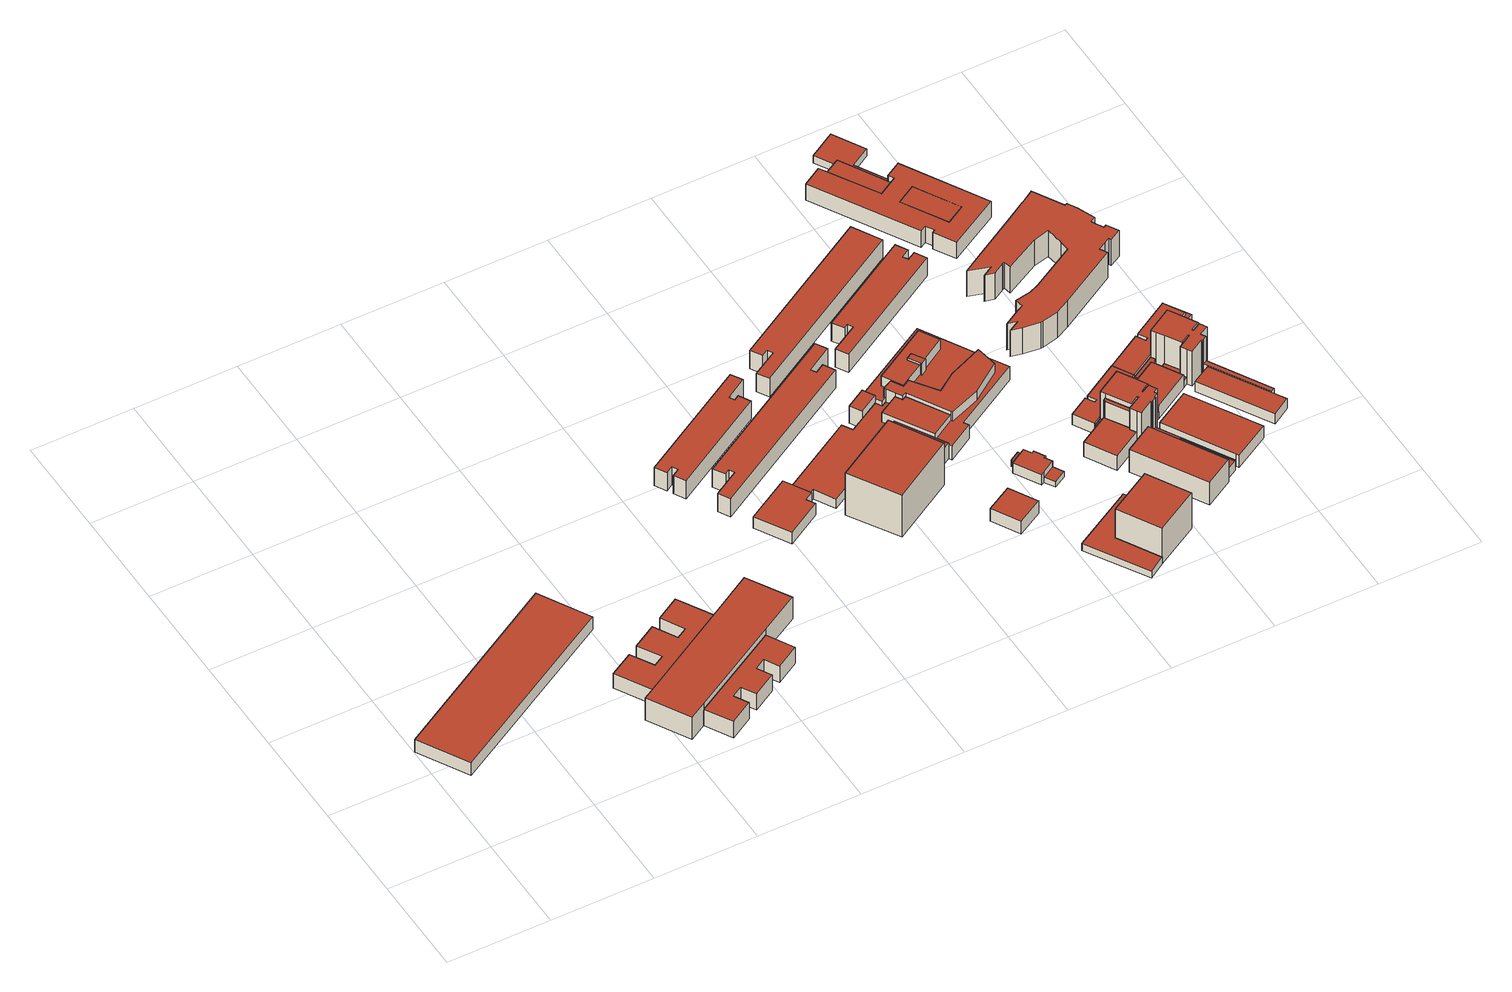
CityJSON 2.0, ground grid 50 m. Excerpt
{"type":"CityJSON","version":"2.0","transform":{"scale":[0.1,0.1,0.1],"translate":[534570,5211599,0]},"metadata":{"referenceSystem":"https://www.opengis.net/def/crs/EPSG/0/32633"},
"CityObjects":{
"building1":{"type":"Building","attributes":{"name":"Inffeldgasse 26_1","function":"institute","yearOfConstruction":2000,"measuredHeight":7.42,"storeysAboveGround":1,"storeysBelowGround":1,"storeyHeightsAboveGround":7.42},"geometry":[{"type":"MultiSurface","lod":"2","boundaries":[[[0,1,2,3]],[[2,4,5,3]],[[1,6,4,2]],[[0,7,6,1]],[[3,5,7,0]],[[4,6,7,5]]],"semantics":{"surfaces":[{"type":"GroundSurface"},{"type":"WallSurface"},{"type":"RoofSurface"}],"values":[0,1,1,1,1,2]}}]},
"building2":{"type":"Building","attributes":{"name":"Inffeldgasse 24_4","function":"institute","yearOfConstruction":2007,"measuredHeight":8.71,"storeysAboveGround":3,"storeysBelowGround":1,"storeyHeightsAboveGround":2.9},"geometry":[{"type":"MultiSurface","lod":"2","boundaries":[[[8,9,10,11,12,13,14,15,16,17,18,19]],[[18,20,21,19]],[[17,22,20,18]],[[16,23,22,17]],[[15,24,23,16]],[[14,25,24,15]],[[13,26,25,14]],[[12,27,26,13]],[[11,28,27,12]],[[10,29,28,11]],[[9,30,29,10]],[[8,31,30,9]],[[19,21,31,8]],[[20,22,23,24,25,26,27,28,29,30,31,21]]],"semantics":{"surfaces":[{"type":"GroundSurface"},{"type":"WallSurface"},{"type":"RoofSurface"}],"values":[0,1,1,1,1,1,1,1,1,1,1,1,1,2]}}]},
"building3":{"type":"Building","attributes":{"name":"Inffeldgasse 24_3","function":"institute","yearOfConstruction":2007,"measuredHeight":9.56,"storeysAboveGround":3,"storeysBelowGround":1,"storeyHeightsAboveGround":3.19},"geometry":[{"type":"MultiSurface","lod":"2","boundaries":[[[32,33,34,35,36,37,38,39,40,41,42,43]],[[42,44,45,43]],[[41,46,44,42]],[[40,47,46,41]],[[39,48,47,40]],[[38,49,48,39]],[[37,50,49,38]],[[36,51,50,37]],[[35,52,51,36]],[[34,53,52,35]],[[33,54,53,34]],[[32,55,54,33]],[[43,45,55,32]],[[44,46,47,48,49,50,51,52,53,54,55,45]]],"semantics":{"surfaces":[{"type":"GroundSurface"},{"type":"WallSurface"},{"type":"RoofSurface"}],"values":[0,1,1,1,1,1,1,1,1,1,1,1,1,2]}}]},
"building4":{"type":"Building","attributes":{"name":"Inffeldgasse 24_1","function":"institute","yearOfConstruction":2007,"measuredHeight":12.93,"storeysAboveGround":1,"storeysBelowGround":1,"storeyHeightsAboveGround":12.93},"geometry":[{"type":"MultiSurface","lod":"2","boundaries":[[[19,18,56,57,58,59,32,43,60,61]],[[60,62,63,61]],[[43,64,62,60]],[[32,65,64,43]],[[59,66,65,32]],[[58,67,66,59]],[[57,68,67,58]],[[56,69,68,57]],[[18,70,69,56]],[[19,71,70,18]],[[61,63,71,19]],[[62,64,65,66,67,68,69,70,71,63]]],"semantics":{"surfaces":[{"type":"GroundSurface"},{"type":"WallSurface"},{"type":"RoofSurface"}],"values":[0,1,1,1,1,1,1,1,1,1,1,2]}}]},
"building5":{"type":"Building","attributes":{"name":"Inffeldgasse 24_2","function":"institute","yearOfConstruction":2007,"measuredHeight":5.4,"storeysAboveGround":1,"storeysBelowGround":1,"storeyHeightsAboveGround":5.4},"geometry":[{"type":"MultiSurface","lod":"2","boundaries":[[[72,58,57,73]],[[57,74,75,73]],[[58,76,74,57]],[[72,77,76,58]],[[73,75,77,72]],[[74,76,77,75]]],"semantics":{"surfaces":[{"type":"GroundSurface"},{"type":"WallSurface"},{"type":"RoofSurface"}],"values":[0,1,1,1,1,2]}}]},
"building6":{"type":"Building","attributes":{"name":"Inffeldgasse 18_9","function":"institute","yearOfConstruction":2010,"measuredHeight":6.69,"storeysAboveGround":1,"storeysBelowGround":2,"storeyHeightsAboveGround":6.69},"geometry":[{"type":"MultiSurface","lod":"2","boundaries":[[[78,79,80,81,82,83,84,85]],[[84,86,87,85]],[[83,88,86,84]],[[82,89,88,83]],[[81,90,89,82]],[[80,91,90,81]],[[79,92,91,80]],[[78,93,92,79]],[[85,87,93,78]],[[86,88,89,90,91,92,93,87]]],"semantics":{"surfaces":[{"type":"GroundSurface"},{"type":"WallSurface"},{"type":"RoofSurface"}],"values":[0,1,1,1,1,1,1,1,1,2]}}]},
"building7":{"type":"Building","attributes":{"name":"Inffeldgasse 16A_1","function":"institute","yearOfConstruction":2005,"measuredHeight":10.7,"storeysAboveGround":4,"storeysBelowGround":1,"storeyHeightsAboveGround":2.68},"geometry":[{"type":"MultiSurface","lod":"2","boundaries":[[[94,95,96,97,98,99,100,101,102,103,104,105]],[[104,106,107,105]],[[103,108,106,104]],[[102,109,108,103]],[[101,110,109,102]],[[100,111,110,101]],[[99,112,111,100]],[[98,113,112,99]],[[97,114,113,98]],[[96,115,114,97]],[[95,116,115,96]],[[94,117,116,95]],[[105,107,117,94]],[[106,108,109,110,111,112,113,114,115,116,117,107]]],"semantics":{"surfaces":[{"type":"GroundSurface"},{"type":"WallSurface"},{"type":"RoofSurface"}],"values":[0,1,1,1,1,1,1,1,1,1,1,1,1,2]}}]},
"building8":{"type":"Building","attributes":{"name":"Inffeldgasse 16_1","function":"institute","yearOfConstruction":2005,"measuredHeight":10.71,"storeysAboveGround":4,"storeysBelowGround":0,"storeyHeightsAboveGround":2.68},"geometry":[{"type":"MultiSurface","lod":"2","boundaries":[[[118,119,120,121,122,123,124,125,126,127,128,129]],[[128,130,131,129]],[[127,132,130,128]],[[126,133,132,127]],[[125,134,133,126]],[[124,135,134,125]],[[123,136,135,124]],[[122,137,136,123]],[[121,138,137,122]],[[120,139,138,121]],[[119,140,139,120]],[[118,141,140,119]],[[129,131,141,118]],[[130,132,133,134,135,136,137,138,139,140,141,131]]],"semantics":{"surfaces":[{"type":"GroundSurface"},{"type":"WallSurface"},{"type":"RoofSurface"}],"values":[0,1,1,1,1,1,1,1,1,1,1,1,1,2]}}]},
"building9":{"type":"Building","attributes":{"name":"Inffeldgasse 18_1","function":"institute","yearOfConstruction":2010,"measuredHeight":24.68,"storeysAboveGround":1,"storeysBelowGround":2,"storeyHeightsAboveGround":24.68},"geometry":[{"type":"MultiSurface","lod":"2","boundaries":[[[142,143,144,145]],[[144,146,147,145]],[[143,148,146,144]],[[142,149,148,143]],[[145,147,149,142]],[[146,148,149,147]]],"semantics":{"surfaces":[{"type":"GroundSurface"},{"type":"WallSurface"},{"type":"RoofSurface"}],"values":[0,1,1,1,1,2]}}]},
"building10":{"type":"Building","attributes":{"name":"Inffeldgasse 18_8","function":"institute","yearOfConstruction":2010,"measuredHeight":5.61,"storeysAboveGround":1,"storeysBelowGround":2,"storeyHeightsAboveGround":5.61},"geometry":[{"type":"MultiSurface","lod":"2","boundaries":[[[150,151,152,153,154,155,156,157,158,159,85,84,160,161,162]],[[161,163,164,162]],[[160,165,163,161]],[[84,166,165,160]],[[85,167,166,84]],[[159,168,167,85]],[[158,169,168,159]],[[157,170,169,158]],[[156,171,170,157]],[[155,172,171,156]],[[154,173,172,155]],[[153,174,173,154]],[[152,175,174,153]],[[151,176,175,152]],[[150,177,176,151]],[[162,164,177,150]],[[163,165,166,167,168,169,170,171,172,173,174,175,176,177,164]]],"semantics":{"surfaces":[{"type":"GroundSurface"},{"type":"WallSurface"},{"type":"RoofSurface"}],"values":[0,1,1,1,1,1,1,1,1,1,1,1,1,1,1,1,2]}}]},
"building11":{"type":"Building","attributes":{"name":"Inffeldgasse 18_6","function":"institute","yearOfConstruction":2010,"measuredHeight":9.14,"storeysAboveGround":2,"storeysBelowGround":2,"storeyHeightsAboveGround":4.57},"geometry":[{"type":"MultiSurface","lod":"2","boundaries":[[[178,179,180,157,156,155,181,182]],[[181,183,184,182]],[[155,185,183,181]],[[156,186,185,155]],[[157,187,186,156]],[[180,188,187,157]],[[179,189,188,180]],[[178,190,189,179]],[[182,184,190,178]],[[183,185,186,187,188,189,190,184]]],"semantics":{"surfaces":[{"type":"GroundSurface"},{"type":"WallSurface"},{"type":"RoofSurface"}],"values":[0,1,1,1,1,1,1,1,1,2]}}]},
"building12":{"type":"Building","attributes":{"name":"Inffeldgasse 18_7","function":"institute","yearOfConstruction":2010,"measuredHeight":9.99,"storeysAboveGround":3,"storeysBelowGround":2,"storeyHeightsAboveGround":3.33},"geometry":[{"type":"MultiSurface","lod":"2","boundaries":[[[162,191,192,193,150]],[[193,194,195,150]],[[192,196,194,193]],[[191,197,196,192]],[[162,198,197,191]],[[150,195,198,162]],[[194,196,197,198,195]]],"semantics":{"surfaces":[{"type":"GroundSurface"},{"type":"WallSurface"},{"type":"RoofSurface"}],"values":[0,1,1,1,1,1,2]}}]},
"building13":{"type":"Building","attributes":{"name":"Inffeldgasse31_1","function":"institute","yearOfConstruction":2000,"measuredHeight":7.53,"storeysAboveGround":2,"storeysBelowGround":1,"storeyHeightsAboveGround":3.76},"geometry":[{"type":"MultiSurface","lod":"2","boundaries":[[[199,200,201,202]],[[201,203,204,202]],[[200,205,203,201]],[[199,206,205,200]],[[202,204,206,199]],[[203,205,206,204]]],"semantics":{"surfaces":[{"type":"GroundSurface"},{"type":"WallSurface"},{"type":"RoofSurface"}],"values":[0,1,1,1,1,2]}}]},
"building14":{"type":"Building","attributes":{"name":"Inffeldgasse 18_5","function":"institute","yearOfConstruction":2010,"measuredHeight":11.06,"storeysAboveGround":2,"storeysBelowGround":2,"storeyHeightsAboveGround":5.53},"geometry":[{"type":"MultiSurface","lod":"2","boundaries":[[[153,207,208,209,181,154]],[[181,210,211,154]],[[209,212,210,181]],[[208,213,212,209]],[[207,214,213,208]],[[153,215,214,207]],[[154,211,215,153]],[[210,212,213,214,215,211]]],"semantics":{"surfaces":[{"type":"GroundSurface"},{"type":"WallSurface"},{"type":"RoofSurface"}],"values":[0,1,1,1,1,1,1,2]}}]},
"building15":{"type":"Building","attributes":{"name":"Inffeldgasse 33_1","function":"institute","yearOfConstruction":2000,"measuredHeight":4,"storeysAboveGround":1,"storeysBelowGround":1,"storeyHeightsAboveGround":4},"geometry":[{"type":"MultiSurface","lod":"2","boundaries":[[[216,217,218,219,220,221]],[[220,222,223,221]],[[219,224,222,220]],[[218,225,224,219]],[[217,226,225,218]],[[216,227,226,217]],[[221,223,227,216]],[[222,224,225,226,227,223]]],"semantics":{"surfaces":[{"type":"GroundSurface"},{"type":"WallSurface"},{"type":"RoofSurface"}],"values":[0,1,1,1,1,1,1,2]}}]},
"building16":{"type":"Building","attributes":{"name":"Inffeldgasse 31a_2","function":"institute","yearOfConstruction":2000,"measuredHeight":3.83,"storeysAboveGround":1,"storeysBelowGround":0,"storeyHeightsAboveGround":3.83},"geometry":[{"type":"MultiSurface","lod":"2","boundaries":[[[228,229,230,231]],[[230,232,233,231]],[[229,234,232,230]],[[228,235,234,229]],[[231,233,235,228]],[[232,234,235,233]]],"semantics":{"surfaces":[{"type":"GroundSurface"},{"type":"WallSurface"},{"type":"RoofSurface"}],"values":[0,1,1,1,1,2]}}]},
"building17":{"type":"Building","attributes":{"name":"Inffeldgasse 31a_1","function":"institute","yearOfConstruction":2000,"measuredHeight":6.04,"storeysAboveGround":2,"storeysBelowGround":0,"storeyHeightsAboveGround":3.02},"geometry":[{"type":"MultiSurface","lod":"2","boundaries":[[[236,237,238,239,228,231,240,241,242,243,244,245]],[[244,246,247,245]],[[243,248,246,244]],[[242,249,248,243]],[[241,250,249,242]],[[240,251,250,241]],[[231,252,251,240]],[[228,253,252,231]],[[239,254,253,228]],[[238,255,254,239]],[[237,256,255,238]],[[236,257,256,237]],[[245,247,257,236]],[[246,248,249,250,251,252,253,254,255,256,257,247]]],"semantics":{"surfaces":[{"type":"GroundSurface"},{"type":"WallSurface"},{"type":"RoofSurface"}],"values":[0,1,1,1,1,1,1,1,1,1,1,1,1,2]}}]},
"building18":{"type":"Building","attributes":{"name":"Inffeldgasse 31a_3","function":"institute","yearOfConstruction":2000,"measuredHeight":3.12,"storeysAboveGround":1,"storeysBelowGround":0,"storeyHeightsAboveGround":3.12},"geometry":[{"type":"MultiSurface","lod":"2","boundaries":[[[236,258,259,237]],[[259,260,261,237]],[[258,262,260,259]],[[236,263,262,258]],[[237,261,263,236]],[[260,262,263,261]]],"semantics":{"surfaces":[{"type":"GroundSurface"},{"type":"WallSurface"},{"type":"RoofSurface"}],"values":[0,1,1,1,1,2]}}]},
"building19":{"type":"Building","attributes":{"name":"Inffeldgasse 18_1","function":"institute","yearOfConstruction":2010,"measuredHeight":13.16,"storeysAboveGround":3,"storeysBelowGround":2,"storeyHeightsAboveGround":4.39},"geometry":[{"type":"MultiSurface","lod":"2","boundaries":[[[264,265,266,267,268,269,270,271,209,208,207,153,152,272,273]],[[272,274,275,273]],[[152,276,274,272]],[[153,277,276,152]],[[207,278,277,153]],[[208,279,278,207]],[[209,280,279,208]],[[271,281,280,209]],[[270,282,281,271]],[[269,283,282,270]],[[268,284,283,269]],[[267,285,284,268]],[[266,286,285,267]],[[265,287,286,266]],[[264,288,287,265]],[[273,275,288,264]],[[274,276,277,278,279,280,281,282,283,284,285,286,287,288,275]]],"semantics":{"surfaces":[{"type":"GroundSurface"},{"type":"WallSurface"},{"type":"RoofSurface"}],"values":[0,1,1,1,1,1,1,1,1,1,1,1,1,1,1,1,2]}}]},
"building20":{"type":"Building","attributes":{"name":"Inffeldgasse 16C_1","function":"institute","yearOfConstruction":2005,"measuredHeight":10.67,"storeysAboveGround":4,"storeysBelowGround":2,"storeyHeightsAboveGround":2.67},"geometry":[{"type":"MultiSurface","lod":"2","boundaries":[[[289,290,291,292,293,294,295,296]],[[295,297,298,296]],[[294,299,297,295]],[[293,300,299,294]],[[292,301,300,293]],[[291,302,301,292]],[[290,303,302,291]],[[289,304,303,290]],[[296,298,304,289]],[[297,299,300,301,302,303,304,298]]],"semantics":{"surfaces":[{"type":"GroundSurface"},{"type":"WallSurface"},{"type":"RoofSurface"}],"values":[0,1,1,1,1,1,1,1,1,2]}}]},
"building21":{"type":"Building","attributes":{"name":"Inffeldgasse 18_3","function":"institute","yearOfConstruction":2010,"measuredHeight":13.55,"storeysAboveGround":3,"storeysBelowGround":2,"storeyHeightsAboveGround":4.52},"geometry":[{"type":"MultiSurface","lod":"2","boundaries":[[[305,306,307,308,309,310,265,264,273,311]],[[273,312,313,311]],[[264,314,312,273]],[[265,315,314,264]],[[310,316,315,265]],[[309,317,316,310]],[[308,318,317,309]],[[307,319,318,308]],[[306,320,319,307]],[[305,321,320,306]],[[311,313,321,305]],[[312,314,315,316,317,318,319,320,321,313]]],"semantics":{"surfaces":[{"type":"GroundSurface"},{"type":"WallSurface"},{"type":"RoofSurface"}],"values":[0,1,1,1,1,1,1,1,1,1,1,2]}}]},
"building22":{"type":"Building","attributes":{"name":"Inffeldgasse 18_4","function":"institute","yearOfConstruction":2010,"measuredHeight":14.64,"storeysAboveGround":3,"storeysBelowGround":2,"storeyHeightsAboveGround":4.88},"geometry":[{"type":"MultiSurface","lod":"2","boundaries":[[[308,307,322,323,310,309]],[[310,324,325,309]],[[323,326,324,310]],[[322,327,326,323]],[[307,328,327,322]],[[308,329,328,307]],[[309,325,329,308]],[[324,326,327,328,329,325]]],"semantics":{"surfaces":[{"type":"GroundSurface"},{"type":"WallSurface"},{"type":"RoofSurface"}],"values":[0,1,1,1,1,1,1,2]}}]},
"building23":{"type":"Building","attributes":{"name":"Inffeldgasse 18_2","function":"institute","yearOfConstruction":2010,"measuredHeight":8.14,"storeysAboveGround":2,"storeysBelowGround":2,"storeyHeightsAboveGround":4.07},"geometry":[{"type":"MultiSurface","lod":"2","boundaries":[[[330,331,332,333,334,335,336,337,338,182,181,209,271,270,269,268,267,266,265,310,323,322,307,306,305,311,273,272,152,151,150,193]],[[150,339,340,193]],[[151,341,339,150]],[[152,342,341,151]],[[272,343,342,152]],[[273,344,343,272]],[[311,345,344,273]],[[305,346,345,311]],[[306,347,346,305]],[[307,348,347,306]],[[322,349,348,307]],[[323,350,349,322]],[[310,351,350,323]],[[265,352,351,310]],[[266,353,352,265]],[[267,354,353,266]],[[268,355,354,267]],[[269,356,355,268]],[[270,357,356,269]],[[271,358,357,270]],[[209,359,358,271]],[[181,360,359,209]],[[182,361,360,181]],[[338,362,361,182]],[[337,363,362,338]],[[336,364,363,337]],[[335,365,364,336]],[[334,366,365,335]],[[333,367,366,334]],[[332,368,367,333]],[[331,369,368,332]],[[330,370,369,331]],[[193,340,370,330]],[[339,341,342,343,344,345,346,347,348,349,350,351,352,353,354,355,356,357,358,359,360,361,362,363,364,365,366,367,368,369,370,340]]],"semantics":{"surfaces":[{"type":"GroundSurface"},{"type":"WallSurface"},{"type":"RoofSurface"}],"values":[0,1,1,1,1,1,1,1,1,1,1,1,1,1,1,1,1,1,1,1,1,1,1,1,1,1,1,1,1,1,1,1,1,2]}}]},
"building24":{"type":"Building","attributes":{"name":"Inffeldgasse 33_2","function":"institute","yearOfConstruction":2000,"measuredHeight":21,"storeysAboveGround":8,"storeysBelowGround":1,"storeyHeightsAboveGround":2.62},"geometry":[{"type":"MultiSurface","lod":"2","boundaries":[[[371,218,217,216]],[[217,372,373,216]],[[218,374,372,217]],[[371,375,374,218]],[[216,373,375,371]],[[372,374,375,373]]],"semantics":{"surfaces":[{"type":"GroundSurface"},{"type":"WallSurface"},{"type":"RoofSurface"}],"values":[0,1,1,1,1,2]}}]},
"building25":{"type":"Building","attributes":{"name":"Inffeldgasse 16B_1","function":"institute","yearOfConstruction":2005,"measuredHeight":10.66,"storeysAboveGround":4,"storeysBelowGround":2,"storeyHeightsAboveGround":2.66},"geometry":[{"type":"MultiSurface","lod":"2","boundaries":[[[376,377,378,379,380,381,382,383,384,385,386,387]],[[386,388,389,387]],[[385,390,388,386]],[[384,391,390,385]],[[383,392,391,384]],[[382,393,392,383]],[[381,394,393,382]],[[380,395,394,381]],[[379,396,395,380]],[[378,397,396,379]],[[377,398,397,378]],[[376,399,398,377]],[[387,389,399,376]],[[388,390,391,392,393,394,395,396,397,398,399,389]]],"semantics":{"surfaces":[{"type":"GroundSurface"},{"type":"WallSurface"},{"type":"RoofSurface"}],"values":[0,1,1,1,1,1,1,1,1,1,1,1,1,2]}}]},
"building26":{"type":"Building","attributes":{"name":"Inffeldgasse 25F_3","function":"institute","yearOfConstruction":1976,"measuredHeight":8.43,"storeysAboveGround":2,"storeysBelowGround":3,"storeyHeightsAboveGround":4.22},"geometry":[{"type":"MultiSurface","lod":"2","boundaries":[[[400,401,402,403,404,405,406,407]],[[406,408,409,407]],[[405,410,408,406]],[[404,411,410,405]],[[403,412,411,404]],[[402,413,412,403]],[[401,414,413,402]],[[400,415,414,401]],[[407,409,415,400]],[[408,410,411,412,413,414,415,409]]],"semantics":{"surfaces":[{"type":"GroundSurface"},{"type":"WallSurface"},{"type":"RoofSurface"}],"values":[0,1,1,1,1,1,1,1,1,2]}}]},
"building27":{"type":"Building","attributes":{"name":"Inffeldgasse 25F_8","function":"institute","yearOfConstruction":1976,"measuredHeight":4.87,"storeysAboveGround":1,"storeysBelowGround":3,"storeyHeightsAboveGround":4.87},"geometry":[{"type":"MultiSurface","lod":"2","boundaries":[[[416,417,418,419,400,407,406,420]],[[406,421,422,420]],[[407,423,421,406]],[[400,424,423,407]],[[419,425,424,400]],[[418,426,425,419]],[[417,427,426,418]],[[416,428,427,417]],[[420,422,428,416]],[[421,423,424,425,426,427,428,422]]],"semantics":{"surfaces":[{"type":"GroundSurface"},{"type":"WallSurface"},{"type":"RoofSurface"}],"values":[0,1,1,1,1,1,1,1,1,2]}}]},
"building28":{"type":"Building","attributes":{"name":"Inffeldgasse 25F_5","function":"institute","yearOfConstruction":1976,"measuredHeight":13.2,"storeysAboveGround":3,"storeysBelowGround":3,"storeyHeightsAboveGround":4.4},"geometry":[{"type":"MultiSurface","lod":"2","boundaries":[[[429,430,431,432,433,434]],[[433,435,436,434]],[[432,437,435,433]],[[431,438,437,432]],[[430,439,438,431]],[[429,440,439,430]],[[434,436,440,429]],[[435,437,438,439,440,436]]],"semantics":{"surfaces":[{"type":"GroundSurface"},{"type":"WallSurface"},{"type":"RoofSurface"}],"values":[0,1,1,1,1,1,1,2]}}]},
"building29":{"type":"Building","attributes":{"name":"Inffeldgasse 25F_9","function":"institute","yearOfConstruction":1976,"measuredHeight":18.09,"storeysAboveGround":2,"storeysBelowGround":3,"storeyHeightsAboveGround":9.05},"geometry":[{"type":"MultiSurface","lod":"2","boundaries":[[[441,401,400,419,418,417]],[[418,442,443,417]],[[419,444,442,418]],[[400,445,444,419]],[[401,446,445,400]],[[441,447,446,401]],[[417,443,447,441]],[[442,444,445,446,447,443]]],"semantics":{"surfaces":[{"type":"GroundSurface"},{"type":"WallSurface"},{"type":"RoofSurface"}],"values":[0,1,1,1,1,1,1,2]}}]},
"building30":{"type":"Building","attributes":{"name":"Inffeldgasse 25F_2","function":"institute","yearOfConstruction":1976,"measuredHeight":20.86,"storeysAboveGround":7,"storeysBelowGround":3,"storeyHeightsAboveGround":2.98},"geometry":[{"type":"MultiSurface","lod":"2","boundaries":[[[448,449,450,451,452,453,454,455,456,457,458,459,460,461,462,463,464,465,403,402,466,441,467,468,469,417,416]],[[417,470,471,416]],[[469,472,470,417]],[[468,473,472,469]],[[467,474,473,468]],[[441,475,474,467]],[[466,476,475,441]],[[402,477,476,466]],[[403,478,477,402]],[[465,479,478,403]],[[464,480,479,465]],[[463,481,480,464]],[[462,482,481,463]],[[461,483,482,462]],[[460,484,483,461]],[[459,485,484,460]],[[458,486,485,459]],[[457,487,486,458]],[[456,488,487,457]],[[455,489,488,456]],[[454,490,489,455]],[[453,491,490,454]],[[452,492,491,453]],[[451,493,492,452]],[[450,494,493,451]],[[449,495,494,450]],[[448,496,495,449]],[[416,471,496,448]],[[470,472,473,474,475,476,477,478,479,480,481,482,483,484,485,486,487,488,489,490,491,492,493,494,495,496,471]]],"semantics":{"surfaces":[{"type":"GroundSurface"},{"type":"WallSurface"},{"type":"RoofSurface"}],"values":[0,1,1,1,1,1,1,1,1,1,1,1,1,1,1,1,1,1,1,1,1,1,1,1,1,1,1,1,2]}}]},
"building31":{"type":"Building","attributes":{"name":"Inffeldgasse 25F_1","function":"institute","yearOfConstruction":1976,"measuredHeight":6.19,"storeysAboveGround":1,"storeysBelowGround":3,"storeyHeightsAboveGround":6.19},"geometry":[{"type":"MultiSurface","lod":"2","boundaries":[[[497,498,499,500,501,502,448,416,420,503]],[[420,504,505,503]],[[416,506,504,420]],[[448,507,506,416]],[[502,508,507,448]],[[501,509,508,502]],[[500,510,509,501]],[[499,511,510,500]],[[498,512,511,499]],[[497,513,512,498]],[[503,505,513,497]],[[504,506,507,508,509,510,511,512,513,505]]],"semantics":{"surfaces":[{"type":"GroundSurface"},{"type":"WallSurface"},{"type":"RoofSurface"}],"values":[0,1,1,1,1,1,1,1,1,1,1,2]}}]},
"building32":{"type":"Building","attributes":{"name":"Inffeldgasse 25F_6","function":"institute","yearOfConstruction":1976,"measuredHeight":5.58,"storeysAboveGround":1,"storeysBelowGround":3,"storeyHeightsAboveGround":5.58},"geometry":[{"type":"MultiSurface","lod":"2","boundaries":[[[514,515,516,431,430]],[[431,517,518,430]],[[516,519,517,431]],[[515,520,519,516]],[[514,521,520,515]],[[430,518,521,514]],[[517,519,520,521,518]]],"semantics":{"surfaces":[{"type":"GroundSurface"},{"type":"WallSurface"},{"type":"RoofSurface"}],"values":[0,1,1,1,1,1,2]}}]},
"building33":{"type":"Building","attributes":{"name":"Inffeldgasse 25F_11","function":"institute","yearOfConstruction":1976,"measuredHeight":3.71,"storeysAboveGround":1,"storeysBelowGround":3,"storeyHeightsAboveGround":3.71},"geometry":[{"type":"MultiSurface","lod":"2","boundaries":[[[461,522,515,514,462]],[[514,523,524,462]],[[515,525,523,514]],[[522,526,525,515]],[[461,527,526,522]],[[462,524,527,461]],[[523,525,526,527,524]]],"semantics":{"surfaces":[{"type":"GroundSurface"},{"type":"WallSurface"},{"type":"RoofSurface"}],"values":[0,1,1,1,1,1,2]}}]},
"building34":{"type":"Building","attributes":{"name":"Inffeldgasse 25F_10","function":"institute","yearOfConstruction":1976,"measuredHeight":4.18,"storeysAboveGround":1,"storeysBelowGround":3,"storeyHeightsAboveGround":4.18},"geometry":[{"type":"MultiSurface","lod":"2","boundaries":[[[528,529,530,450]],[[530,531,532,450]],[[529,533,531,530]],[[528,534,533,529]],[[450,532,534,528]],[[531,533,534,532]]],"semantics":{"surfaces":[{"type":"GroundSurface"},{"type":"WallSurface"},{"type":"RoofSurface"}],"values":[0,1,1,1,1,2]}}]},
"building35":{"type":"Building","attributes":{"name":"Inffeldgasse 25F_12","function":"institute","yearOfConstruction":1976,"measuredHeight":5.06,"storeysAboveGround":1,"storeysBelowGround":3,"storeyHeightsAboveGround":5.06},"geometry":[{"type":"MultiSurface","lod":"2","boundaries":[[[502,535,536,537,449,448]],[[449,538,539,448]],[[537,540,538,449]],[[536,541,540,537]],[[535,542,541,536]],[[502,543,542,535]],[[448,539,543,502]],[[538,540,541,542,543,539]]],"semantics":{"surfaces":[{"type":"GroundSurface"},{"type":"WallSurface"},{"type":"RoofSurface"}],"values":[0,1,1,1,1,1,1,2]}}]},
"building36":{"type":"Building","attributes":{"name":"Inffeldgasse 25F_7","function":"institute","yearOfConstruction":1976,"measuredHeight":7.16,"storeysAboveGround":1,"storeysBelowGround":3,"storeyHeightsAboveGround":7.16},"geometry":[{"type":"MultiSurface","lod":"2","boundaries":[[[522,544,545,546,547]],[[546,548,549,547]],[[545,550,548,546]],[[544,551,550,545]],[[522,552,551,544]],[[547,549,552,522]],[[548,550,551,552,549]]],"semantics":{"surfaces":[{"type":"GroundSurface"},{"type":"WallSurface"},{"type":"RoofSurface"}],"values":[0,1,1,1,1,1,2]}}]},
"building37":{"type":"Building","attributes":{"name":"Inffeldgasse 25F_4","function":"institute","yearOfConstruction":1976,"measuredHeight":7.69,"storeysAboveGround":2,"storeysBelowGround":3,"storeyHeightsAboveGround":3.85},"geometry":[{"type":"MultiSurface","lod":"2","boundaries":[[[553,554,529,528,555,556,557]],[[556,558,559,557]],[[555,560,558,556]],[[528,561,560,555]],[[529,562,561,528]],[[554,563,562,529]],[[553,564,563,554]],[[557,559,564,553]],[[558,560,561,562,563,564,559]]],"semantics":{"surfaces":[{"type":"GroundSurface"},{"type":"WallSurface"},{"type":"RoofSurface"}],"values":[0,1,1,1,1,1,1,1,2]}}]},
"building38":{"type":"Building","attributes":{"name":"Inffeldgasse 12_3","function":"institute","yearOfConstruction":1976,"measuredHeight":6.32,"storeysAboveGround":1,"storeysBelowGround":1,"storeyHeightsAboveGround":6.32},"geometry":[{"type":"MultiSurface","lod":"2","boundaries":[[[565,566,567,568,569,570,571]],[[570,572,573,571]],[[569,574,572,570]],[[568,575,574,569]],[[567,576,575,568]],[[566,577,576,567]],[[565,578,577,566]],[[571,573,578,565]],[[572,574,575,576,577,578,573]]],"semantics":{"surfaces":[{"type":"GroundSurface"},{"type":"WallSurface"},{"type":"RoofSurface"}],"values":[0,1,1,1,1,1,1,1,2]}}]},
"building39":{"type":"Building","attributes":{"name":"Inffeldgasse 12_1","function":"institute","yearOfConstruction":1976,"measuredHeight":9.64,"storeysAboveGround":2,"storeysBelowGround":1,"storeyHeightsAboveGround":4.82},"geometry":[{"type":"MultiSurface","lod":"2","boundaries":[[[571,570,579,580,581,582,583,584,585,586,587,588,567,566,565]],[[589,590,591,592]],[[566,593,594,565]],[[567,595,593,566]],[[588,596,595,567]],[[587,597,596,588]],[[586,598,597,587]],[[585,599,598,586]],[[584,600,599,585]],[[583,601,600,584]],[[582,602,601,583]],[[581,603,602,582]],[[580,604,603,581]],[[579,605,604,580]],[[570,606,605,579]],[[571,607,606,570]],[[565,594,607,571]],[[591,608,609,592]],[[590,610,608,591]],[[589,611,610,590]],[[592,609,611,589]],[[593,595,596,597,598,599,600,601,602,603,604,605,606,607,594]],[[608,610,611,609]]],"semantics":{"surfaces":[{"type":"GroundSurface"},{"type":"WallSurface"},{"type":"RoofSurface"}],"values":[0,0,1,1,1,1,1,1,1,1,1,1,1,1,1,1,1,1,1,1,1,2,2]}}]},
"building40":{"type":"Building","attributes":{"name":"Inffeldgasse 25E_6","function":"institute","yearOfConstruction":1976,"measuredHeight":4.6,"storeysAboveGround":1,"storeysBelowGround":1,"storeyHeightsAboveGround":4.6},"geometry":[{"type":"MultiSurface","lod":"2","boundaries":[[[612,613,614,615,557,535,502]],[[535,616,617,502]],[[557,618,616,535]],[[615,619,618,557]],[[614,620,619,615]],[[613,621,620,614]],[[612,622,621,613]],[[502,617,622,612]],[[616,618,619,620,621,622,617]]],"semantics":{"surfaces":[{"type":"GroundSurface"},{"type":"WallSurface"},{"type":"RoofSurface"}],"values":[0,1,1,1,1,1,1,1,2]}}]},
"building41":{"type":"Building","attributes":{"name":"Inffeldgasse 12_4","function":"institute","yearOfConstruction":1976,"measuredHeight":4.29,"storeysAboveGround":1,"storeysBelowGround":1,"storeyHeightsAboveGround":4.29},"geometry":[{"type":"MultiSurface","lod":"2","boundaries":[[[623,624,625,626,579,570,569,568]],[[569,627,628,568]],[[570,629,627,569]],[[579,630,629,570]],[[626,631,630,579]],[[625,632,631,626]],[[624,633,632,625]],[[623,634,633,624]],[[568,628,634,623]],[[627,629,630,631,632,633,634,628]]],"semantics":{"surfaces":[{"type":"GroundSurface"},{"type":"WallSurface"},{"type":"RoofSurface"}],"values":[0,1,1,1,1,1,1,1,1,2]}}]},
"building42":{"type":"Building","attributes":{"name":"Inffeldgasse 12_2","function":"institute","yearOfConstruction":1976,"measuredHeight":7.22,"storeysAboveGround":1,"storeysBelowGround":1,"storeyHeightsAboveGround":7.22},"geometry":[{"type":"MultiSurface","lod":"2","boundaries":[[[591,590,589,592]],[[589,635,636,592]],[[590,637,635,589]],[[591,638,637,590]],[[592,636,638,591]],[[635,637,638,636]]],"semantics":{"surfaces":[{"type":"GroundSurface"},{"type":"WallSurface"},{"type":"RoofSurface"}],"values":[0,1,1,1,1,2]}}]},
"building43":{"type":"Building","attributes":{"name":"Inffeldgasse 25E_7","function":"institute","yearOfConstruction":1976,"measuredHeight":4.04,"storeysAboveGround":1,"storeysBelowGround":1,"storeyHeightsAboveGround":4.04},"geometry":[{"type":"MultiSurface","lod":"2","boundaries":[[[639,640,641,642,554,553,643]],[[553,644,645,643]],[[554,646,644,553]],[[642,647,646,554]],[[641,648,647,642]],[[640,649,648,641]],[[639,650,649,640]],[[643,645,650,639]],[[644,646,647,648,649,650,645]]],"semantics":{"surfaces":[{"type":"GroundSurface"},{"type":"WallSurface"},{"type":"RoofSurface"}],"values":[0,1,1,1,1,1,1,1,2]}}]},
"building44":{"type":"Building","attributes":{"name":"Inffeldgasse10_1","function":"institute","yearOfConstruction":2000,"measuredHeight":15.33,"storeysAboveGround":5,"storeysBelowGround":0,"storeyHeightsAboveGround":3.07},"geometry":[{"type":"MultiSurface","lod":"2","boundaries":[[[651,652,653,654,655,656,657,658,659,660,661,662,663,664,665,666,667,668,669,670,671,672,673,674,675,676,677,678,679,680,681,682,683,684,685,686,687,688,689,690,691,692,693,694,695,696]],[[695,697,698,696]],[[694,699,697,695]],[[693,700,699,694]],[[692,701,700,693]],[[691,702,701,692]],[[690,703,702,691]],[[689,704,703,690]],[[688,705,704,689]],[[687,706,705,688]],[[686,707,706,687]],[[685,708,707,686]],[[684,709,708,685]],[[683,710,709,684]],[[682,711,710,683]],[[681,712,711,682]],[[680,713,712,681]],[[679,714,713,680]],[[678,715,714,679]],[[677,716,715,678]],[[676,717,716,677]],[[675,718,717,676]],[[674,719,718,675]],[[673,720,719,674]],[[672,721,720,673]],[[671,722,721,672]],[[670,723,722,671]],[[669,724,723,670]],[[668,725,724,669]],[[667,726,725,668]],[[666,727,726,667]],[[665,728,727,666]],[[664,729,728,665]],[[663,730,729,664]],[[662,731,730,663]],[[661,732,731,662]],[[660,733,732,661]],[[659,734,733,660]],[[658,735,734,659]],[[657,736,735,658]],[[656,737,736,657]],[[655,738,737,656]],[[654,739,738,655]],[[653,740,739,654]],[[652,741,740,653]],[[651,742,741,652]],[[696,698,742,651]],[[697,699,700,701,702,703,704,705,706,707,708,709,710,711,712,713,714,715,716,717,718,719,720,721,722,723,724,725,726,727,728,729,730,731,732,733,734,735,736,737,738,739,740,741,742,698]]],"semantics":{"surfaces":[{"type":"GroundSurface"},{"type":"WallSurface"},{"type":"RoofSurface"}],"values":[0,1,1,1,1,1,1,1,1,1,1,1,1,1,1,1,1,1,1,1,1,1,1,1,1,1,1,1,1,1,1,1,1,1,1,1,1,1,1,1,1,1,1,1,1,1,1,2]}}]},
"building45":{"type":"Building","attributes":{"name":"Inffeldgasse 25E_1","function":"institute","yearOfConstruction":1976,"measuredHeight":6.08,"storeysAboveGround":1,"storeysBelowGround":1,"storeyHeightsAboveGround":6.08},"geometry":[{"type":"MultiSurface","lod":"2","boundaries":[[[743,744,745,746,747,748,749,750,612,502,501]],[[502,751,752,501]],[[612,753,751,502]],[[750,754,753,612]],[[749,755,754,750]],[[748,756,755,749]],[[747,757,756,748]],[[746,758,757,747]],[[745,759,758,746]],[[744,760,759,745]],[[743,761,760,744]],[[501,752,761,743]],[[751,753,754,755,756,757,758,759,760,761,752]]],"semantics":{"surfaces":[{"type":"GroundSurface"},{"type":"WallSurface"},{"type":"RoofSurface"}],"values":[0,1,1,1,1,1,1,1,1,1,1,1,2]}}]},
"building46":{"type":"Building","attributes":{"name":"Inffeldgasse 25E_2","function":"institute","yearOfConstruction":1976,"measuredHeight":20.47,"storeysAboveGround":7,"storeysBelowGround":1,"storeyHeightsAboveGround":2.92},"geometry":[{"type":"MultiSurface","lod":"2","boundaries":[[[750,762,763,764,765,766,767,768,769,770,771,772,773,774,642,641,640,775,776,639,643,613,612]],[[613,777,778,612]],[[643,779,777,613]],[[639,780,779,643]],[[776,781,780,639]],[[775,782,781,776]],[[640,783,782,775]],[[641,784,783,640]],[[642,785,784,641]],[[774,786,785,642]],[[773,787,786,774]],[[772,788,787,773]],[[771,789,788,772]],[[770,790,789,771]],[[769,791,790,770]],[[768,792,791,769]],[[767,793,792,768]],[[766,794,793,767]],[[765,795,794,766]],[[764,796,795,765]],[[763,797,796,764]],[[762,798,797,763]],[[750,799,798,762]],[[612,778,799,750]],[[777,779,780,781,782,783,784,785,786,787,788,789,790,791,792,793,794,795,796,797,798,799,778]]],"semantics":{"surfaces":[{"type":"GroundSurface"},{"type":"WallSurface"},{"type":"RoofSurface"}],"values":[0,1,1,1,1,1,1,1,1,1,1,1,1,1,1,1,1,1,1,1,1,1,1,1,2]}}]},
"building47":{"type":"Building","attributes":{"name":"Inffeldgasse 25E_3","function":"institute","yearOfConstruction":1976,"measuredHeight":5.87,"storeysAboveGround":1,"storeysBelowGround":1,"storeyHeightsAboveGround":5.87},"geometry":[{"type":"MultiSurface","lod":"2","boundaries":[[[800,801,802,803,804]],[[803,805,806,804]],[[802,807,805,803]],[[801,808,807,802]],[[800,809,808,801]],[[804,806,809,800]],[[805,807,808,809,806]]],"semantics":{"surfaces":[{"type":"GroundSurface"},{"type":"WallSurface"},{"type":"RoofSurface"}],"values":[0,1,1,1,1,1,2]}}]},
"building48":{"type":"Building","attributes":{"name":"Inffeldgasse 25E_5","function":"institute","yearOfConstruction":1976,"measuredHeight":6.29,"storeysAboveGround":1,"storeysBelowGround":1,"storeyHeightsAboveGround":6.29},"geometry":[{"type":"MultiSurface","lod":"2","boundaries":[[[800,771,770,810,811,801]],[[811,812,813,801]],[[810,814,812,811]],[[770,815,814,810]],[[771,816,815,770]],[[800,817,816,771]],[[801,813,817,800]],[[812,814,815,816,817,813]]],"semantics":{"surfaces":[{"type":"GroundSurface"},{"type":"WallSurface"},{"type":"RoofSurface"}],"values":[0,1,1,1,1,1,1,2]}}]},
"building49":{"type":"Building","attributes":{"name":"Inffeldgasse 25E_8","function":"institute","yearOfConstruction":1976,"measuredHeight":4.45,"storeysAboveGround":1,"storeysBelowGround":1,"storeyHeightsAboveGround":4.45},"geometry":[{"type":"MultiSurface","lod":"2","boundaries":[[[749,748,818,819,820,821,762,750]],[[762,822,823,750]],[[821,824,822,762]],[[820,825,824,821]],[[819,826,825,820]],[[818,827,826,819]],[[748,828,827,818]],[[749,829,828,748]],[[750,823,829,749]],[[822,824,825,826,827,828,829,823]]],"semantics":{"surfaces":[{"type":"GroundSurface"},{"type":"WallSurface"},{"type":"RoofSurface"}],"values":[0,1,1,1,1,1,1,1,1,2]}}]}
},
"vertices":[
[878,1147,0],[1014,907,0],[141,409,0],[5,647,0],[141,409,74],[5,647,74],[1014,907,74],[878,1147,74],
[915,561,0],[1029,625,0],[1091,517,0],[1143,546,0],[1080,655,0],[1195,720,0],[1257,611,0],[1308,640,0],[1246,749,0],[1360,814,0],[1463,635,0],[1019,379,0],[1463,635,87],[1019,379,87],[1360,814,87],[1246,749,87],[1308,640,87],[1257,611,87],[1195,720,87],[1080,655,87],[1143,546,87],[1091,517,87],[1029,625,87],[915,561,87],
[1578,433,0],[1649,308,0],[1535,243,0],[1497,310,0],[1446,280,0],[1484,214,0],[1370,149,0],[1332,215,0],[1280,186,0],[1318,119,0],[1205,55,0],[1133,180,0],[1205,55,96],[1133,180,96],[1318,119,96],[1280,186,96],[1332,215,96],[1370,149,96],[1484,214,96],[1446,280,96],[1497,310,96],[1535,243,96],[1649,308,96],[1578,433,96],
[1653,745,0],[1695,672,0],[1743,589,0],[1770,543,0],[1050,133,0],[937,332,0],[1050,133,129],[937,332,129],[1133,180,129],[1578,433,129],[1770,543,129],[1743,589,129],[1695,672,129],[1653,745,129],[1463,635,129],[1019,379,129],
[1782,611,0],[1735,694,0],[1695,672,54],[1735,694,54],[1743,589,54],[1782,611,54],
[2180,1093,0],[2139,1069,0],[2162,1030,0],[1991,929,0],[1895,1092,0],[2110,1215,0],[2131,1179,0],[2176,1101,0],[2131,1179,67],[2176,1101,67],[2110,1215,67],[1895,1092,67],[1991,929,67],[2162,1030,67],[2139,1069,67],[2180,1093,67],
[2245,1783,0],[2141,1722,0],[2155,1697,0],[2179,1711,0],[2210,1656,0],[1739,1381,0],[1708,1436,0],[1743,1457,0],[1728,1483,0],[1692,1462,0],[1661,1517,0],[2213,1837,0],[1661,1517,107],[2213,1837,107],[1692,1462,107],[1728,1483,107],[1743,1457,107],[1708,1436,107],[1739,1381,107],[2210,1656,107],[2179,1711,107],[2155,1697,107],[2141,1722,107],[2245,1783,107],
[2612,1820,0],[2643,1766,0],[2519,1693,0],[2533,1668,0],[2578,1694,0],[2609,1639,0],[1847,1196,0],[1815,1251,0],[1939,1323,0],[1924,1348,0],[1901,1334,0],[1869,1388,0],[1901,1334,107],[1869,1388,107],[1924,1348,107],[1939,1323,107],[1815,1251,107],[1847,1196,107],[2609,1639,107],[2578,1694,107],[2533,1668,107],[2519,1693,107],[2643,1766,107],[2612,1820,107],
[2410,735,0],[2269,968,0],[2582,1150,0],[2717,915,0],[2582,1150,247],[2717,915,247],[2269,968,247],[2410,735,247],
[2681,1431,0],[2698,1402,0],[2722,1416,0],[2744,1376,0],[2649,1321,0],[2679,1270,0],[2568,1206,0],[2572,1200,0],[2255,1018,0],[2199,1116,0],[2493,1389,0],[2522,1340,0],[2586,1378,0],[2522,1340,56],[2586,1378,56],[2493,1389,56],[2131,1179,56],[2176,1101,56],[2199,1116,56],[2255,1018,56],[2572,1200,56],[2568,1206,56],[2679,1270,56],[2649,1321,56],[2744,1376,56],[2722,1416,56],[2698,1402,56],[2681,1431,56],
[2686,968,0],[2611,1099,0],[2625,1107,0],[2779,1098,0],[2811,1042,0],[2779,1098,91],[2811,1042,91],[2679,1270,91],[2568,1206,91],[2572,1200,91],[2625,1107,91],[2611,1099,91],[2686,968,91],
[2555,1432,0],[2649,1487,0],[2652,1482,0],[2652,1482,100],[2681,1431,100],[2649,1487,100],[2555,1432,100],[2586,1378,100],
[2901,702,0],[2975,571,0],[2851,502,0],[2777,633,0],[2851,502,75],[2777,633,75],[2975,571,75],[2901,702,75],
[2763,1344,0],[2782,1354,0],[2892,1165,0],[2779,1098,111],[2649,1321,111],[2892,1165,111],[2782,1354,111],[2763,1344,111],[2744,1376,111],
[3374,373,0],[3162,252,0],[3275,54,0],[3194,3,0],[3024,292,0],[3321,461,0],[3024,292,40],[3321,461,40],[3194,3,40],[3275,54,40],[3162,252,40],[3374,373,40],
[3028,850,0],[3016,871,0],[3063,898,0],[3074,877,0],[3063,898,38],[3074,877,38],[3016,871,38],[3028,850,38],
[3148,757,0],[3086,720,0],[3071,711,0],[3000,833,0],[3080,881,0],[3101,845,0],[3112,851,0],[3140,800,0],[3131,795,0],[3152,759,0],[3131,795,60],[3152,759,60],[3140,800,60],[3112,851,60],[3101,845,60],[3080,881,60],[3074,877,60],[3028,850,60],[3000,833,60],[3071,711,60],[3086,720,60],[3148,757,60],
[3177,706,0],[3115,671,0],[3115,671,31],[3086,720,31],[3177,706,31],[3148,757,31],
[2795,1393,0],[2830,1414,0],[2917,1292,0],[3009,1357,0],[3176,1426,0],[3193,1319,0],[3044,1213,0],[2898,1157,0],[2718,1424,0],[2764,1448,0],[2718,1424,132],[2764,1448,132],[2722,1416,132],[2744,1376,132],[2763,1344,132],[2782,1354,132],[2892,1165,132],[2898,1157,132],[3044,1213,132],[3193,1319,132],[3176,1426,132],[3009,1357,132],[2917,1292,132],[2830,1414,132],[2795,1393,132],
[3165,2210,0],[2343,1733,0],[2311,1788,0],[2432,1858,0],[2418,1883,0],[2387,1865,0],[2355,1920,0],[3087,2345,0],[2355,1920,107],[3087,2345,107],[2387,1865,107],[2418,1883,107],[2432,1858,107],[2311,1788,107],[2343,1733,107],[3165,2210,107],
[3012,1645,0],[3065,1553,0],[2946,1480,0],[2913,1534,0],[2884,1517,0],[2916,1465,0],[2742,1488,0],[2764,1448,136],[2742,1488,136],[2795,1393,136],[2830,1414,136],[2916,1465,136],[2884,1517,136],[2913,1534,136],[2946,1480,136],[3065,1553,136],[3012,1645,136],
[2949,1474,0],[2920,1457,0],[2916,1465,146],[2884,1517,146],[2920,1457,146],[2949,1474,146],[2946,1480,146],[2913,1534,146],
[3040,1706,0],[3180,1462,0],[3162,1453,0],[3188,1412,0],[3204,1421,0],[3264,1318,0],[2932,1124,0],[2945,1101,0],[2820,1028,0],[2681,1431,81],[2652,1482,81],[2698,1402,81],[2722,1416,81],[2718,1424,81],[2764,1448,81],[2742,1488,81],[3012,1645,81],[3065,1553,81],[2946,1480,81],[2949,1474,81],[2920,1457,81],[2916,1465,81],[2830,1414,81],[2917,1292,81],[3009,1357,81],[3176,1426,81],[3193,1319,81],[3044,1213,81],[2898,1157,81],[2892,1165,81],[2779,1098,81],[2811,1042,81],[2820,1028,81],[2945,1101,81],[2932,1124,81],[3264,1318,81],[3204,1421,81],[3188,1412,81],[3162,1453,81],[3180,1462,81],[3040,1706,81],
[3487,175,0],[3162,252,210],[3374,373,210],[3275,54,210],[3487,175,210],
[2800,1823,0],[2785,1848,0],[2765,1837,0],[2733,1891,0],[3195,2160,0],[3227,2105,0],[3186,2082,0],[3201,2057,0],[3241,2080,0],[3273,2025,0],[2701,1692,0],[2669,1748,0],[2701,1692,107],[2669,1748,107],[3273,2025,107],[3241,2080,107],[3201,2057,107],[3186,2082,107],[3227,2105,107],[3195,2160,107],[2733,1891,107],[2765,1837,107],[2785,1848,107],[2800,1823,107],
[3456,852,0],[3519,745,0],[3512,741,0],[3529,712,0],[3388,629,0],[3308,771,0],[3429,842,0],[3454,856,0],[3429,842,84],[3454,856,84],[3308,771,84],[3388,629,84],[3529,712,84],[3512,741,84],[3519,745,84],[3456,852,84],
[3455,888,0],[3467,868,0],[3456,861,0],[3460,854,0],[3415,864,0],[3429,842,49],[3415,864,49],[3454,856,49],[3456,852,49],[3460,854,49],[3456,861,49],[3467,868,49],[3455,888,49],
[3565,676,0],[3622,577,0],[3753,347,0],[3759,338,0],[3622,259,0],[3428,596,0],[3622,259,132],[3428,596,132],[3759,338,132],[3753,347,132],[3622,577,132],[3565,676,132],
[3534,754,0],[3456,861,181],[3467,868,181],[3460,854,181],[3456,852,181],[3519,745,181],[3534,754,181],
[3575,958,0],[3588,937,0],[3608,902,0],[3651,828,0],[3608,802,0],[3610,799,0],[3650,821,0],[3666,792,0],[3670,785,0],[3649,773,0],[3657,760,0],[3636,747,0],[3639,742,0],[3636,741,0],[3617,729,0],[3613,727,0],[3609,731,0],[3542,692,0],[3518,745,0],[3578,779,0],[3575,785,0],[3532,759,0],[3467,868,209],[3455,888,209],[3532,759,209],[3575,785,209],[3578,779,209],[3534,754,209],[3518,745,209],[3512,741,209],[3529,712,209],[3542,692,209],[3609,731,209],[3613,727,209],[3617,729,209],[3636,741,209],[3639,742,209],[3636,747,209],[3657,760,209],[3649,773,209],[3670,785,209],[3666,792,209],[3650,821,209],[3610,799,209],[3608,802,209],[3651,828,209],[3608,902,209],[3588,937,209],[3575,958,209],
[3455,1014,0],[3478,974,0],[3491,981,0],[3469,1020,0],[3647,1125,0],[3701,1031,0],[3360,958,0],[3415,864,62],[3360,958,62],[3455,888,62],[3575,958,62],[3701,1031,62],[3647,1125,62],[3469,1020,62],[3491,981,62],[3478,974,62],[3455,1014,62],
[3684,613,0],[3812,390,0],[3816,383,0],[3753,347,56],[3622,577,56],[3816,383,56],[3812,390,56],[3684,613,56],
[3831,403,0],[3684,613,37],[3617,729,37],[3812,390,37],[3831,403,37],[3636,741,37],
[3628,914,0],[3690,806,0],[3670,795,0],[3670,795,42],[3608,902,42],[3690,806,42],[3628,914,42],
[3718,1003,0],[3605,938,0],[3600,945,0],[3588,937,51],[3575,958,51],[3600,945,51],[3605,938,51],[3718,1003,51],[3701,1031,51],
[3647,723,0],[3821,824,0],[4016,489,0],[3840,388,0],[4016,489,72],[3840,388,72],[3821,824,72],[3647,723,72],[3831,403,72],
[3811,1020,0],[3873,912,0],[3653,928,0],[3637,956,0],[3794,1048,0],[3637,956,77],[3794,1048,77],[3653,928,77],[3628,914,77],[3690,806,77],[3873,912,77],[3811,1020,77],
[3303,2460,0],[3300,2466,0],[3161,2699,0],[3248,2749,0],[3257,2754,0],[3379,2540,0],[3394,2513,0],[3379,2540,63],[3394,2513,63],[3257,2754,63],[3248,2749,63],[3161,2699,63],[3300,2466,63],[3303,2460,63],
[3403,2554,0],[3452,2582,0],[3677,2192,0],[3432,2052,0],[3372,2153,0],[3387,2162,0],[3364,2200,0],[3335,2184,0],[3056,2668,0],[3148,2722,0],[3464,2172,0],[3555,2225,0],[3435,2433,0],[3344,2380,0],[3300,2466,96],[3303,2460,96],[3161,2699,96],[3148,2722,96],[3056,2668,96],[3335,2184,96],[3364,2200,96],[3387,2162,96],[3372,2153,96],[3432,2052,96],[3677,2192,96],[3452,2582,96],[3403,2554,96],[3379,2540,96],[3394,2513,96],[3435,2433,96],[3344,2380,96],[3555,2225,96],[3464,2172,96],
[3821,1101,0],[3834,1080,0],[3824,1074,0],[3827,1068,0],[3718,1003,46],[3701,1031,46],[3794,1048,46],[3827,1068,46],[3824,1074,46],[3834,1080,46],[3821,1101,46],
[3192,2844,0],[3320,2919,0],[3407,2767,0],[3312,2711,0],[3257,2754,43],[3248,2749,43],[3379,2540,43],[3403,2554,43],[3312,2711,43],[3407,2767,43],[3320,2919,43],[3192,2844,43],
[3464,2172,72],[3344,2380,72],[3555,2225,72],[3435,2433,72],
[3900,973,0],[3902,968,0],[3880,955,0],[3896,927,0],[3855,1046,0],[3811,1020,40],[3855,1046,40],[3873,912,40],[3896,927,40],[3880,955,40],[3902,968,40],[3900,973,40],
[3391,1469,0],[3344,1479,0],[3424,1526,0],[3452,1540,0],[3446,1581,0],[3522,1595,0],[3535,1600,0],[3548,1605,0],[3573,1616,0],[3787,1737,0],[3782,1789,0],[3770,1873,0],[3690,1852,0],[3523,1764,0],[3516,1802,0],[3507,1797,0],[3505,1795,0],[3452,1765,0],[3405,1774,0],[3456,1805,0],[3355,1836,0],[3442,1887,0],[3653,2008,0],[3757,2071,0],[3760,2072,0],[3825,2110,0],[3906,1968,0],[3917,1974,0],[3941,1932,0],[3978,1844,0],[3952,1829,0],[3966,1802,0],[3983,1774,0],[3996,1781,0],[4028,1725,0],[3972,1693,0],[3965,1706,0],[3936,1689,0],[3902,1670,0],[3921,1637,0],[3630,1468,0],[3561,1434,0],[3481,1416,0],[3470,1415,0],[3387,1427,0],[3337,1438,0],[3387,1427,153],[3337,1438,153],[3470,1415,153],[3481,1416,153],[3561,1434,153],[3630,1468,153],[3921,1637,153],[3902,1670,153],[3936,1689,153],[3965,1706,153],[3972,1693,153],[4028,1725,153],[3996,1781,153],[3983,1774,153],[3966,1802,153],[3952,1829,153],[3978,1844,153],[3941,1932,153],[3917,1974,153],[3906,1968,153],[3825,2110,153],[3760,2072,153],[3757,2071,153],[3653,2008,153],[3442,1887,153],[3355,1836,153],[3456,1805,153],[3405,1774,153],[3452,1765,153],[3505,1795,153],[3507,1797,153],[3516,1802,153],[3523,1764,153],[3690,1852,153],[3770,1873,153],[3782,1789,153],[3787,1737,153],[3573,1616,153],[3548,1605,153],[3535,1600,153],[3522,1595,153],[3446,1581,153],[3452,1540,153],[3424,1526,153],[3344,1479,153],[3391,1469,153],
[3822,1227,0],[3846,1185,0],[3859,1193,0],[3835,1235,0],[4017,1341,0],[4018,1339,0],[4071,1247,0],[3942,1172,0],[3701,1031,61],[3647,1125,61],[3821,1101,61],[3942,1172,61],[4071,1247,61],[4018,1339,61],[4017,1341,61],[3835,1235,61],[3859,1193,61],[3846,1185,61],[3822,1227,61],
[3952,1154,0],[3955,1149,0],[4017,1041,0],[3974,1017,0],[3978,1012,0],[4018,1035,0],[4037,1001,0],[3992,976,0],[4004,954,0],[3983,942,0],[3979,939,0],[3976,944,0],[3909,905,0],[3945,994,0],[3943,998,0],[3834,1080,205],[3821,1101,205],[3855,1046,205],[3900,973,205],[3943,998,205],[3945,994,205],[3902,968,205],[3880,955,205],[3896,927,205],[3909,905,205],[3976,944,205],[3979,939,205],[3983,942,205],[4004,954,205],[3992,976,205],[4037,1001,205],[4018,1035,205],[3978,1012,205],[3974,1017,205],[4017,1041,205],[3955,1149,205],[3952,1154,205],[3942,1172,205],
[3994,924,0],[4151,656,0],[4188,591,0],[4099,538,0],[3904,873,0],[4099,538,59],[3904,873,59],[4188,591,59],[4151,656,59],[3994,924,59],
[4051,871,0],[4169,667,0],[4169,667,63],[4151,656,63],[4051,871,63],[4004,954,63],[3983,942,63],[3994,924,63],
[4030,1346,0],[4097,1235,0],[3968,1158,0],[3965,1163,0],[3952,1154,45],[3942,1172,45],[3965,1163,45],[3968,1158,45],[4097,1235,45],[4030,1346,45],[4018,1339,45],[4071,1247,45]
]}
